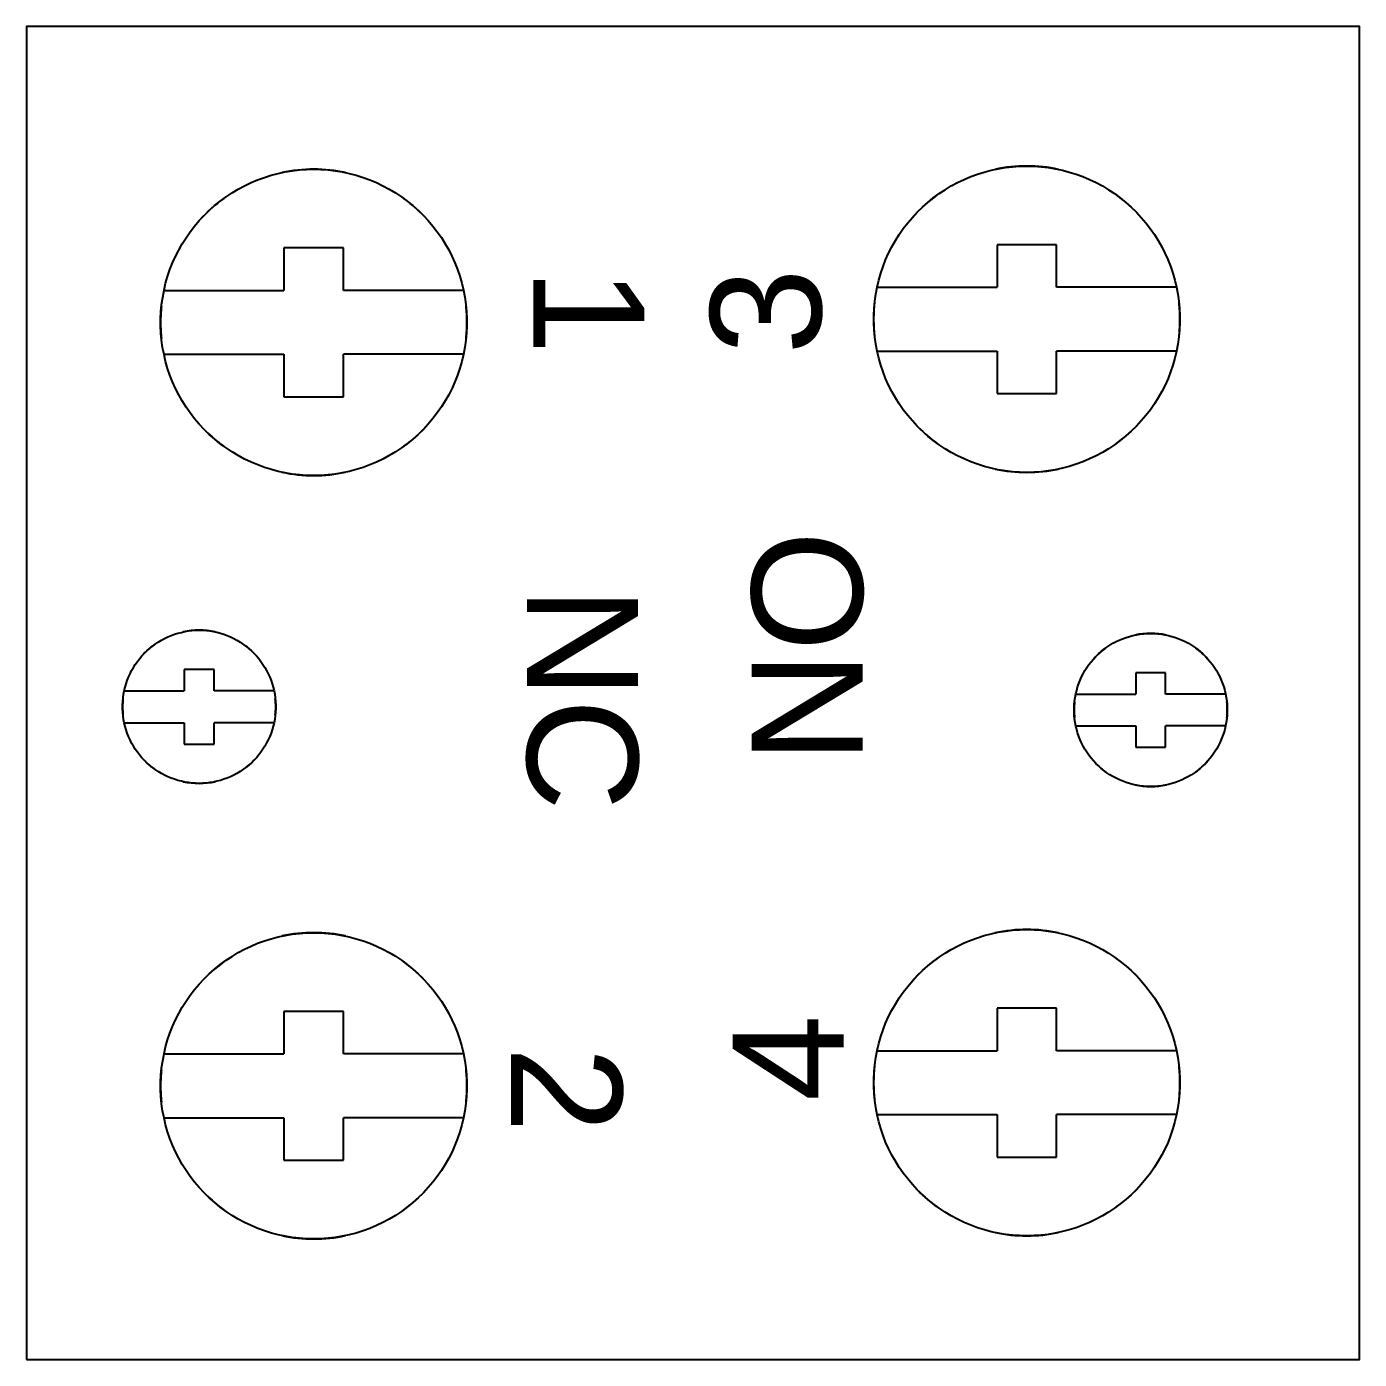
# Model space of a CAD drawing. Header units: millimetres. Extents: x 2268 to 4339, y 1619 to 2163.
# Drawn here: x 2991.83 to 3021.83, y 1667.83 to 1697.83 of the extents above; entities that cross this region are included whole.
import ezdxf

# ---------------------------------------------------------------- set-up
doc = ezdxf.new("R2010")
doc.units = ezdxf.units.MM
doc.styles.get("Standard").update_dxf_attribs({"font": 'arial.ttf'})

msp = doc.modelspace()

# ---------------------------------------------------------------- linework, layer by layer
for p, q in [((2997.031, 1694.379), (2997.183, 1694.435)), ((2997.183, 1694.435), (2997.338, 1694.483)), ((2997.338, 1694.483), (2997.494, 1694.525)), ((2997.494, 1694.525), (2997.651, 1694.558)), ((2997.651, 1694.558), (2997.81, 1694.585)), ((2997.81, 1694.585), (2997.97, 1694.604)), ((2997.97, 1694.604), (2998.131, 1694.615)), ((2998.131, 1694.615), (2998.294, 1694.619)), ((2998.294, 1694.619), (2998.456, 1694.615)), ((2998.456, 1694.615), (2998.618, 1694.604)), ((2998.618, 1694.604), (2998.777, 1694.585)), ((2998.777, 1694.585), (2998.936, 1694.559)), ((2998.936, 1694.559), (2999.093, 1694.525)), ((2999.093, 1694.525), (2999.249, 1694.484)), ((2999.249, 1694.484), (2999.404, 1694.435)), ((2999.404, 1694.435), (2999.556, 1694.379)), ((3012.933, 1694.388), (3013.083, 1694.451)), ((3013.083, 1694.451), (3013.235, 1694.507)), ((3013.235, 1694.507), (3013.389, 1694.555)), ((3013.389, 1694.555), (3013.546, 1694.596)), ((3013.546, 1694.596), (3013.703, 1694.63)), ((3013.703, 1694.63), (3013.862, 1694.656)), ((3013.862, 1694.656), (3014.021, 1694.675)), ((3014.021, 1694.675), (3014.183, 1694.687)), ((3014.183, 1694.687), (3014.345, 1694.69)), ((3014.345, 1694.69), (3014.508, 1694.687)), ((3014.508, 1694.687), (3014.669, 1694.675)), ((3014.669, 1694.675), (3014.829, 1694.656)), ((3014.829, 1694.656), (3014.987, 1694.63)), ((3014.987, 1694.63), (3015.145, 1694.596)), ((3015.145, 1694.596), (3015.301, 1694.555)), ((3015.301, 1694.555), (3015.455, 1694.507)), ((3015.455, 1694.507), (3015.608, 1694.451)), ((3015.608, 1694.451), (3015.757, 1694.388)), ((2996.454, 1694.087), (2996.593, 1694.17)), ((2996.593, 1694.17), (2996.735, 1694.246)), ((2996.735, 1694.246), (2996.882, 1694.316)), ((2996.882, 1694.316), (2997.031, 1694.379)), ((2999.556, 1694.379), (2999.706, 1694.316)), ((2999.706, 1694.316), (2999.852, 1694.247)), ((2999.852, 1694.247), (2999.995, 1694.17)), ((2999.995, 1694.17), (3000.133, 1694.087)), ((3012.37, 1694.069), (3012.505, 1694.158)), ((3012.505, 1694.158), (3012.644, 1694.241)), ((3012.644, 1694.241), (3012.787, 1694.318)), ((3012.787, 1694.318), (3012.933, 1694.388)), ((3015.757, 1694.388), (3015.903, 1694.318)), ((3015.903, 1694.318), (3016.046, 1694.242)), ((3016.046, 1694.242), (3016.185, 1694.158)), ((3016.185, 1694.158), (3016.32, 1694.069)), ((2995.943, 1693.693), (2996.063, 1693.8)), ((2996.063, 1693.8), (2996.189, 1693.902)), ((2996.189, 1693.902), (2996.319, 1693.997)), ((2996.319, 1693.997), (2996.454, 1694.087)), ((3000.133, 1694.087), (3000.268, 1693.997)), ((3000.268, 1693.997), (3000.398, 1693.902)), ((3000.398, 1693.902), (3000.524, 1693.8)), ((3000.524, 1693.8), (3000.644, 1693.693)), ((3011.994, 1693.765), (3012.115, 1693.872)), ((3012.115, 1693.872), (3012.24, 1693.973)), ((3012.24, 1693.973), (3012.37, 1694.069)), ((3016.32, 1694.069), (3016.45, 1693.974)), ((3016.45, 1693.974), (3016.575, 1693.872)), ((3016.575, 1693.872), (3016.696, 1693.765)), ((2995.717, 1693.462), (2995.827, 1693.58)), ((2995.827, 1693.58), (2995.943, 1693.693)), ((3000.644, 1693.693), (3000.76, 1693.581)), ((3000.76, 1693.581), (3000.87, 1693.462)), ((3011.664, 1693.41), (3011.769, 1693.534)), ((3011.769, 1693.534), (3011.879, 1693.652)), ((3011.879, 1693.652), (3011.994, 1693.765)), ((3016.696, 1693.765), (3016.811, 1693.652)), ((3016.811, 1693.652), (3016.921, 1693.534)), ((3016.921, 1693.534), (3017.026, 1693.411)), ((2995.421, 1693.077), (2995.514, 1693.21)), ((2995.514, 1693.21), (2995.613, 1693.338)), ((2995.613, 1693.338), (2995.717, 1693.462)), ((3000.87, 1693.462), (3000.974, 1693.339)), ((3000.974, 1693.339), (3001.073, 1693.211)), ((3001.073, 1693.211), (3001.166, 1693.078)), ((3011.473, 1693.149), (3011.565, 1693.282)), ((3011.565, 1693.282), (3011.664, 1693.41)), ((3017.026, 1693.411), (3017.125, 1693.282)), ((3017.125, 1693.282), (3017.217, 1693.15)), ((2995.255, 1692.8), (2995.335, 1692.94)), ((2995.335, 1692.94), (2995.421, 1693.077)), ((3001.166, 1693.078), (3001.252, 1692.942)), ((3001.252, 1692.942), (3001.332, 1692.801)), ((3011.307, 1692.872), (3011.386, 1693.012)), ((3011.386, 1693.012), (3011.473, 1693.149)), ((3013.675, 1692.919), (3013.675, 1691.961)), ((3015.016, 1692.919), (3013.675, 1692.919)), ((3015.016, 1691.961), (3015.016, 1692.919)), ((3017.217, 1693.15), (3017.304, 1693.013)), ((3017.304, 1693.013), (3017.383, 1692.873)), ((2995.116, 1692.509), (2995.182, 1692.656)), ((2995.182, 1692.656), (2995.255, 1692.8)), ((2997.623, 1692.847), (2997.623, 1691.889)), ((2998.964, 1692.847), (2997.623, 1692.847)), ((2998.964, 1691.889), (2998.964, 1692.847)), ((3001.332, 1692.801), (3001.405, 1692.658)), ((3001.405, 1692.658), (3001.471, 1692.511)), ((3011.168, 1692.581), (3011.234, 1692.728)), ((3011.234, 1692.728), (3011.307, 1692.872)), ((3017.383, 1692.873), (3017.456, 1692.729)), ((3017.456, 1692.729), (3017.522, 1692.583)), ((2995.005, 1692.207), (2995.057, 1692.36)), ((2995.057, 1692.36), (2995.116, 1692.509)), ((3001.471, 1692.511), (3001.53, 1692.361)), ((3001.53, 1692.361), (3001.582, 1692.208)), ((3011.057, 1692.278), (3011.109, 1692.431)), ((3011.109, 1692.431), (3011.168, 1692.581)), ((3017.522, 1692.583), (3017.581, 1692.433)), ((3017.581, 1692.433), (3017.633, 1692.28)), ((2994.923, 1691.893), (2994.96, 1692.051)), ((2994.96, 1692.051), (2995.005, 1692.207)), ((3001.582, 1692.208), (3001.627, 1692.053)), ((3001.627, 1692.053), (3001.664, 1691.895)), ((3010.974, 1691.965), (3011.012, 1692.123)), ((3011.012, 1692.123), (3011.057, 1692.278)), ((3017.633, 1692.28), (3017.678, 1692.124)), ((3017.678, 1692.124), (3017.716, 1691.967)), ((2994.87, 1691.574), (2994.893, 1691.734)), ((2994.893, 1691.734), (2994.923, 1691.893)), ((2994.922, 1691.889), (2997.623, 1691.889)), ((3001.666, 1691.889), (2998.964, 1691.889)), ((3001.664, 1691.895), (3001.695, 1691.736)), ((3001.695, 1691.736), (3001.718, 1691.576)), ((3010.921, 1691.645), (3010.944, 1691.806)), ((3010.944, 1691.806), (3010.974, 1691.965)), ((3010.973, 1691.961), (3013.675, 1691.961)), ((3017.717, 1691.961), (3015.016, 1691.961)), ((3017.716, 1691.967), (3017.746, 1691.808)), ((3017.746, 1691.808), (3017.769, 1691.647)), ((2994.847, 1691.252), (2994.854, 1691.413)), ((2994.854, 1691.413), (2994.87, 1691.574)), ((3001.718, 1691.576), (3001.733, 1691.415)), ((3001.733, 1691.415), (3001.741, 1691.254)), ((3010.898, 1691.323), (3010.906, 1691.484)), ((3010.906, 1691.484), (3010.921, 1691.645)), ((3017.769, 1691.647), (3017.785, 1691.487)), ((3017.785, 1691.487), (3017.792, 1691.326)), ((2994.847, 1691.091), (2994.847, 1691.252)), ((3001.741, 1691.254), (3001.741, 1691.093)), ((3010.898, 1691.162), (3010.898, 1691.323)), ((3010.906, 1691.001), (3010.898, 1691.162)), ((3017.792, 1691.165), (3017.785, 1691.004)), ((3017.792, 1691.326), (3017.792, 1691.165)), ((2994.854, 1690.93), (2994.847, 1691.091)), ((2994.87, 1690.769), (2994.854, 1690.93)), ((3001.733, 1690.932), (3001.718, 1690.771)), ((3001.741, 1691.093), (3001.733, 1690.932)), ((3010.921, 1690.84), (3010.906, 1691.001)), ((3010.944, 1690.68), (3010.921, 1690.84)), ((3017.77, 1690.843), (3017.747, 1690.682)), ((3017.785, 1691.004), (3017.77, 1690.843)), ((2994.892, 1690.609), (2994.87, 1690.769)), ((2994.923, 1690.449), (2994.892, 1690.609)), ((3001.696, 1690.611), (3001.665, 1690.451)), ((3001.718, 1690.771), (3001.696, 1690.611)), ((3010.974, 1690.521), (3010.944, 1690.68)), ((3010.973, 1690.524), (3013.675, 1690.524)), ((3011.012, 1690.363), (3010.974, 1690.521)), ((3013.675, 1690.524), (3013.675, 1689.567)), ((3017.717, 1690.524), (3015.016, 1690.524)), ((3015.016, 1689.567), (3015.016, 1690.524)), ((3017.717, 1690.523), (3017.679, 1690.365)), ((3017.747, 1690.682), (3017.717, 1690.523)), ((2994.922, 1690.453), (2997.623, 1690.453)), ((2994.96, 1690.291), (2994.923, 1690.449)), ((2995.005, 1690.136), (2994.96, 1690.291)), ((2997.623, 1690.453), (2997.623, 1689.495)), ((3001.666, 1690.453), (2998.964, 1690.453)), ((2998.964, 1689.495), (2998.964, 1690.453)), ((3001.628, 1690.293), (3001.583, 1690.138)), ((3001.665, 1690.451), (3001.628, 1690.293)), ((3011.057, 1690.207), (3011.012, 1690.363)), ((3011.109, 1690.055), (3011.057, 1690.207)), ((3017.635, 1690.209), (3017.583, 1690.056)), ((3017.679, 1690.365), (3017.635, 1690.209)), ((2995.057, 1689.983), (2995.005, 1690.136)), ((2995.116, 1689.833), (2995.057, 1689.983)), ((3001.531, 1689.984), (3001.472, 1689.834)), ((3001.583, 1690.138), (3001.531, 1689.984)), ((3011.168, 1689.904), (3011.109, 1690.055)), ((3011.234, 1689.757), (3011.168, 1689.904)), ((3017.524, 1689.906), (3017.458, 1689.759)), ((3017.583, 1690.056), (3017.524, 1689.906)), ((2995.182, 1689.686), (2995.116, 1689.833)), ((2995.255, 1689.542), (2995.182, 1689.686)), ((3001.406, 1689.687), (3001.333, 1689.543)), ((3001.472, 1689.834), (3001.406, 1689.687)), ((3011.307, 1689.614), (3011.234, 1689.757)), ((3011.386, 1689.473), (3011.307, 1689.614)), ((3017.385, 1689.615), (3017.305, 1689.474)), ((3017.458, 1689.759), (3017.385, 1689.615)), ((2995.335, 1689.402), (2995.255, 1689.542)), ((2995.421, 1689.265), (2995.335, 1689.402)), ((2997.623, 1689.495), (2998.964, 1689.495)), ((3001.254, 1689.403), (3001.167, 1689.266)), ((3001.333, 1689.543), (3001.254, 1689.403)), ((3011.473, 1689.336), (3011.386, 1689.473)), ((3011.565, 1689.203), (3011.473, 1689.336)), ((3013.675, 1689.567), (3015.016, 1689.567)), ((3017.219, 1689.337), (3017.126, 1689.204)), ((3017.305, 1689.474), (3017.219, 1689.337)), ((2995.514, 1689.132), (2995.421, 1689.265)), ((2995.613, 1689.003), (2995.514, 1689.132)), ((2995.717, 1688.88), (2995.613, 1689.003)), ((3000.975, 1689.004), (3000.871, 1688.88)), ((3001.074, 1689.133), (3000.975, 1689.004)), ((3001.167, 1689.266), (3001.074, 1689.133)), ((3011.664, 1689.075), (3011.565, 1689.203)), ((3011.769, 1688.951), (3011.664, 1689.075)), ((3017.027, 1689.076), (3016.922, 1688.952)), ((3017.126, 1689.204), (3017.027, 1689.076)), ((2995.828, 1688.762), (2995.717, 1688.88)), ((2995.943, 1688.649), (2995.828, 1688.762)), ((3000.761, 1688.762), (3000.645, 1688.649)), ((3000.871, 1688.88), (3000.761, 1688.762)), ((3011.879, 1688.833), (3011.769, 1688.951)), ((3011.995, 1688.72), (3011.879, 1688.833)), ((3012.115, 1688.613), (3011.995, 1688.72)), ((3016.697, 1688.721), (3016.576, 1688.614)), ((3016.812, 1688.834), (3016.697, 1688.721)), ((3016.922, 1688.952), (3016.812, 1688.834)), ((2996.064, 1688.541), (2995.943, 1688.649)), ((2996.189, 1688.44), (2996.064, 1688.541)), ((2996.32, 1688.344), (2996.189, 1688.44)), ((3000.399, 1688.44), (3000.269, 1688.345)), ((3000.524, 1688.542), (3000.399, 1688.44)), ((3000.645, 1688.649), (3000.524, 1688.542)), ((3012.241, 1688.512), (3012.115, 1688.613)), ((3012.371, 1688.416), (3012.241, 1688.512)), ((3012.506, 1688.326), (3012.371, 1688.416)), ((3016.32, 1688.416), (3016.185, 1688.327)), ((3016.45, 1688.512), (3016.32, 1688.416)), ((3016.576, 1688.614), (3016.45, 1688.512)), ((2996.454, 1688.255), (2996.32, 1688.344)), ((2996.593, 1688.172), (2996.454, 1688.255)), ((2996.736, 1688.095), (2996.593, 1688.172)), ((2999.995, 1688.172), (2999.852, 1688.095)), ((3000.134, 1688.255), (2999.995, 1688.172)), ((3000.269, 1688.345), (3000.134, 1688.255)), ((3012.645, 1688.243), (3012.506, 1688.326)), ((3012.788, 1688.167), (3012.645, 1688.243)), ((3012.934, 1688.097), (3012.788, 1688.167)), ((3015.903, 1688.167), (3015.757, 1688.097)), ((3016.046, 1688.244), (3015.903, 1688.167)), ((3016.185, 1688.327), (3016.046, 1688.244)), ((2996.883, 1688.025), (2996.736, 1688.095)), ((2997.032, 1687.962), (2996.883, 1688.025)), ((2997.184, 1687.907), (2997.032, 1687.962)), ((2997.339, 1687.858), (2997.184, 1687.907)), ((2997.495, 1687.817), (2997.339, 1687.858)), ((2997.652, 1687.783), (2997.495, 1687.817)), ((2999.093, 1687.817), (2998.936, 1687.783)), ((2999.249, 1687.858), (2999.093, 1687.817)), ((2999.404, 1687.907), (2999.249, 1687.858)), ((2999.556, 1687.963), (2999.404, 1687.907)), ((2999.705, 1688.025), (2999.556, 1687.963)), ((2999.852, 1688.095), (2999.705, 1688.025)), ((3013.084, 1688.034), (3012.934, 1688.097)), ((3013.236, 1687.978), (3013.084, 1688.034)), ((3013.39, 1687.93), (3013.236, 1687.978)), ((3013.546, 1687.889), (3013.39, 1687.93)), ((3013.704, 1687.855), (3013.546, 1687.889)), ((3013.862, 1687.829), (3013.704, 1687.855)), ((3014.022, 1687.81), (3013.862, 1687.829)), ((3014.183, 1687.799), (3014.022, 1687.81)), ((3014.669, 1687.81), (3014.508, 1687.799)), ((3014.829, 1687.829), (3014.669, 1687.81)), ((3014.987, 1687.855), (3014.829, 1687.829)), ((3015.145, 1687.889), (3014.987, 1687.855)), ((3015.301, 1687.93), (3015.145, 1687.889)), ((3015.455, 1687.979), (3015.301, 1687.93)), ((3015.607, 1688.034), (3015.455, 1687.979)), ((3015.757, 1688.097), (3015.607, 1688.034)), ((2997.811, 1687.757), (2997.652, 1687.783)), ((2997.97, 1687.738), (2997.811, 1687.757)), ((2998.131, 1687.727), (2997.97, 1687.738)), ((2998.294, 1687.723), (2998.131, 1687.727)), ((2998.456, 1687.727), (2998.294, 1687.723)), ((2998.618, 1687.738), (2998.456, 1687.727)), ((2998.777, 1687.757), (2998.618, 1687.738)), ((2998.936, 1687.783), (2998.777, 1687.757)), ((3014.345, 1687.795), (3014.183, 1687.799)), ((3014.508, 1687.799), (3014.345, 1687.795)), ((2995.314, 1684.193), (2995.393, 1684.21)), ((2995.393, 1684.21), (2995.472, 1684.224)), ((2995.472, 1684.224), (2995.552, 1684.233)), ((2995.552, 1684.233), (2995.632, 1684.239)), ((2995.632, 1684.239), (2995.714, 1684.241)), ((2995.714, 1684.241), (2995.795, 1684.239)), ((2995.795, 1684.239), (2995.876, 1684.233)), ((2995.876, 1684.233), (2995.955, 1684.224)), ((2995.955, 1684.224), (2996.035, 1684.21)), ((2996.035, 1684.21), (2996.113, 1684.194)), ((2994.661, 1683.882), (2994.726, 1683.93)), ((2994.726, 1683.93), (2994.794, 1683.974)), ((2994.794, 1683.974), (2994.863, 1684.016)), ((2994.863, 1684.016), (2994.935, 1684.054)), ((2994.935, 1684.054), (2995.008, 1684.089)), ((2995.008, 1684.089), (2995.082, 1684.121)), ((2995.082, 1684.121), (2995.159, 1684.149)), ((2995.159, 1684.149), (2995.236, 1684.173)), ((2995.236, 1684.173), (2995.314, 1684.193)), ((2996.113, 1684.194), (2996.191, 1684.173)), ((2996.191, 1684.173), (2996.269, 1684.149)), ((2996.269, 1684.149), (2996.345, 1684.121)), ((2996.345, 1684.121), (2996.42, 1684.089)), ((2996.42, 1684.089), (2996.493, 1684.055)), ((2996.493, 1684.055), (2996.564, 1684.016)), ((2996.564, 1684.016), (2996.634, 1683.975)), ((2996.634, 1683.975), (2996.701, 1683.93)), ((2996.701, 1683.93), (2996.766, 1683.882)), ((3016.147, 1683.859), (3016.214, 1683.904)), ((3016.214, 1683.904), (3016.284, 1683.946)), ((3016.284, 1683.946), (3016.355, 1683.984)), ((3016.355, 1683.984), (3016.428, 1684.019)), ((3016.428, 1684.019), (3016.503, 1684.05)), ((3016.503, 1684.05), (3016.579, 1684.078)), ((3016.579, 1684.078), (3016.656, 1684.102)), ((3016.656, 1684.102), (3016.735, 1684.123)), ((3016.735, 1684.123), (3016.813, 1684.14)), ((3016.813, 1684.14), (3016.893, 1684.153)), ((3016.893, 1684.153), (3016.972, 1684.162)), ((3016.972, 1684.162), (3017.053, 1684.168)), ((3017.053, 1684.168), (3017.134, 1684.17)), ((3017.134, 1684.17), (3017.216, 1684.168)), ((3017.216, 1684.168), (3017.296, 1684.163)), ((3017.296, 1684.163), (3017.376, 1684.153)), ((3017.376, 1684.153), (3017.455, 1684.14)), ((3017.455, 1684.14), (3017.534, 1684.123)), ((3017.534, 1684.123), (3017.612, 1684.102)), ((3017.612, 1684.102), (3017.689, 1684.078)), ((3017.689, 1684.078), (3017.766, 1684.05)), ((3017.766, 1684.05), (3017.84, 1684.019)), ((3017.84, 1684.019), (3017.913, 1683.984)), ((3017.913, 1683.984), (3017.985, 1683.946)), ((3017.985, 1683.946), (3018.054, 1683.904)), ((3018.054, 1683.904), (3018.122, 1683.859)), ((2994.324, 1683.536), (2994.373, 1683.6)), ((2994.373, 1683.6), (2994.425, 1683.662)), ((2994.425, 1683.662), (2994.481, 1683.721)), ((2994.481, 1683.721), (2994.538, 1683.778)), ((2994.538, 1683.778), (2994.598, 1683.831)), ((2994.598, 1683.831), (2994.661, 1683.882)), ((2996.766, 1683.882), (2996.829, 1683.831)), ((2996.829, 1683.831), (2996.889, 1683.778)), ((2996.889, 1683.778), (2996.947, 1683.721)), ((2996.947, 1683.721), (2997.002, 1683.662)), ((2997.002, 1683.662), (2997.054, 1683.601)), ((2997.054, 1683.601), (2997.103, 1683.537)), ((3015.846, 1683.592), (3015.901, 1683.651)), ((3015.901, 1683.651), (3015.959, 1683.707)), ((3015.959, 1683.707), (3016.019, 1683.761)), ((3016.019, 1683.761), (3016.082, 1683.811)), ((3016.082, 1683.811), (3016.147, 1683.859)), ((3018.122, 1683.859), (3018.187, 1683.812)), ((3018.187, 1683.812), (3018.249, 1683.761)), ((3018.249, 1683.761), (3018.31, 1683.707)), ((3018.31, 1683.707), (3018.367, 1683.651)), ((3018.367, 1683.651), (3018.422, 1683.592)), ((2994.158, 1683.259), (2994.194, 1683.331)), ((2994.194, 1683.331), (2994.234, 1683.401)), ((2994.234, 1683.401), (2994.277, 1683.47)), ((2994.277, 1683.47), (2994.324, 1683.536)), ((2995.379, 1683.355), (2995.379, 1682.876)), ((2996.049, 1683.355), (2995.379, 1683.355)), ((2996.049, 1682.876), (2996.049, 1683.355)), ((2997.103, 1683.537), (2997.15, 1683.47)), ((2997.15, 1683.47), (2997.193, 1683.402)), ((2997.193, 1683.402), (2997.233, 1683.332)), ((2997.233, 1683.332), (2997.269, 1683.26)), ((3015.615, 1683.261), (3015.655, 1683.331)), ((3015.655, 1683.331), (3015.698, 1683.399)), ((3015.698, 1683.399), (3015.744, 1683.466)), ((3015.744, 1683.466), (3015.794, 1683.53)), ((3015.794, 1683.53), (3015.846, 1683.592)), ((3018.422, 1683.592), (3018.475, 1683.53)), ((3018.475, 1683.53), (3018.524, 1683.466)), ((3018.524, 1683.466), (3018.57, 1683.4)), ((3018.57, 1683.4), (3018.614, 1683.331)), ((3018.614, 1683.331), (3018.653, 1683.261)), ((2994.047, 1682.957), (2994.069, 1683.034)), ((2994.069, 1683.034), (2994.095, 1683.111)), ((2994.095, 1683.111), (2994.125, 1683.186)), ((2994.125, 1683.186), (2994.158, 1683.259)), ((2997.269, 1683.26), (2997.302, 1683.187)), ((2997.302, 1683.187), (2997.332, 1683.112)), ((2997.332, 1683.112), (2997.358, 1683.035)), ((2997.358, 1683.035), (2997.38, 1682.958)), ((3015.49, 1682.964), (3015.516, 1683.04)), ((3015.516, 1683.04), (3015.546, 1683.115)), ((3015.546, 1683.115), (3015.579, 1683.189)), ((3015.579, 1683.189), (3015.615, 1683.261)), ((3016.799, 1683.284), (3016.799, 1682.805)), ((3017.47, 1683.284), (3016.799, 1683.284)), ((3017.47, 1682.805), (3017.47, 1683.284)), ((3018.653, 1683.261), (3018.69, 1683.19)), ((3018.69, 1683.19), (3018.723, 1683.116)), ((3018.723, 1683.116), (3018.752, 1683.041)), ((3018.752, 1683.041), (3018.778, 1682.965)), ((2993.994, 1682.638), (2994.002, 1682.718)), ((2994.002, 1682.718), (2994.013, 1682.798)), ((2994.013, 1682.798), (2994.028, 1682.878)), ((2994.028, 1682.878), (2994.047, 1682.957)), ((2994.028, 1682.876), (2995.379, 1682.876)), ((2997.4, 1682.876), (2996.049, 1682.876)), ((2997.38, 1682.958), (2997.399, 1682.879)), ((2997.399, 1682.879), (2997.414, 1682.799)), ((2997.414, 1682.799), (2997.426, 1682.719)), ((2997.426, 1682.719), (2997.433, 1682.639)), ((3015.422, 1682.647), (3015.434, 1682.728)), ((3015.434, 1682.728), (3015.449, 1682.807)), ((3015.449, 1682.807), (3015.468, 1682.886)), ((3015.449, 1682.805), (3016.799, 1682.805)), ((3015.468, 1682.886), (3015.49, 1682.964)), ((3018.82, 1682.805), (3017.47, 1682.805)), ((3018.778, 1682.965), (3018.801, 1682.887)), ((3018.801, 1682.887), (3018.82, 1682.808)), ((3018.82, 1682.808), (3018.835, 1682.729)), ((3018.835, 1682.729), (3018.846, 1682.649)), ((2993.99, 1682.557), (2993.994, 1682.638)), ((2993.99, 1682.477), (2993.99, 1682.557)), ((2993.994, 1682.396), (2993.99, 1682.477)), ((2997.433, 1682.639), (2997.437, 1682.558)), ((2997.437, 1682.478), (2997.434, 1682.397)), ((2997.437, 1682.558), (2997.437, 1682.478)), ((3015.411, 1682.487), (3015.415, 1682.567)), ((3015.411, 1682.406), (3015.411, 1682.487)), ((3015.415, 1682.326), (3015.411, 1682.406)), ((3015.415, 1682.567), (3015.422, 1682.647)), ((3018.846, 1682.649), (3018.854, 1682.568)), ((3018.854, 1682.568), (3018.858, 1682.488)), ((3018.858, 1682.407), (3018.854, 1682.327)), ((3018.858, 1682.488), (3018.858, 1682.407)), ((2994.002, 1682.316), (2993.994, 1682.396)), ((2994.013, 1682.235), (2994.002, 1682.316)), ((2994.028, 1682.156), (2994.013, 1682.235)), ((2994.028, 1682.158), (2995.379, 1682.158)), ((2994.047, 1682.077), (2994.028, 1682.156)), ((2995.379, 1682.158), (2995.379, 1681.679)), ((2997.4, 1682.158), (2996.049, 1682.158)), ((2996.049, 1681.679), (2996.049, 1682.158)), ((2997.4, 1682.157), (2997.381, 1682.078)), ((2997.415, 1682.236), (2997.4, 1682.157)), ((2997.426, 1682.317), (2997.415, 1682.236)), ((2997.434, 1682.397), (2997.426, 1682.317)), ((3015.422, 1682.245), (3015.415, 1682.326)), ((3015.434, 1682.165), (3015.422, 1682.245)), ((3015.449, 1682.085), (3015.434, 1682.165)), ((3018.835, 1682.166), (3018.82, 1682.086)), ((3018.847, 1682.246), (3018.835, 1682.166)), ((3018.854, 1682.327), (3018.847, 1682.246)), ((2994.069, 1681.999), (2994.047, 1682.077)), ((2994.095, 1681.923), (2994.069, 1681.999)), ((2994.125, 1681.848), (2994.095, 1681.923)), ((2994.158, 1681.774), (2994.125, 1681.848)), ((2997.303, 1681.848), (2997.27, 1681.775)), ((2997.332, 1681.923), (2997.303, 1681.848)), ((2997.358, 1682), (2997.332, 1681.923)), ((2997.381, 1682.078), (2997.358, 1682)), ((3015.449, 1682.087), (3016.799, 1682.087)), ((3015.468, 1682.006), (3015.449, 1682.085)), ((3015.49, 1681.929), (3015.468, 1682.006)), ((3015.516, 1681.852), (3015.49, 1681.929)), ((3015.546, 1681.777), (3015.516, 1681.852)), ((3016.799, 1682.087), (3016.799, 1681.608)), ((3018.82, 1682.087), (3017.47, 1682.087)), ((3017.47, 1681.608), (3017.47, 1682.087)), ((3018.753, 1681.853), (3018.724, 1681.778)), ((3018.779, 1681.929), (3018.753, 1681.853)), ((3018.801, 1682.007), (3018.779, 1681.929)), ((3018.82, 1682.086), (3018.801, 1682.007)), ((2994.194, 1681.702), (2994.158, 1681.774)), ((2994.234, 1681.632), (2994.194, 1681.702)), ((2994.277, 1681.564), (2994.234, 1681.632)), ((2994.324, 1681.497), (2994.277, 1681.564)), ((2995.379, 1681.679), (2996.049, 1681.679)), ((2997.15, 1681.564), (2997.104, 1681.498)), ((2997.194, 1681.633), (2997.15, 1681.564)), ((2997.233, 1681.703), (2997.194, 1681.633)), ((2997.27, 1681.775), (2997.233, 1681.703)), ((3015.579, 1681.704), (3015.546, 1681.777)), ((3015.615, 1681.632), (3015.579, 1681.704)), ((3015.655, 1681.561), (3015.615, 1681.632)), ((3015.698, 1681.493), (3015.655, 1681.561)), ((3016.799, 1681.608), (3017.47, 1681.608)), ((3018.614, 1681.562), (3018.571, 1681.494)), ((3018.654, 1681.632), (3018.614, 1681.562)), ((3018.691, 1681.704), (3018.654, 1681.632)), ((3018.724, 1681.778), (3018.691, 1681.704)), ((2994.373, 1681.433), (2994.324, 1681.497)), ((2994.426, 1681.371), (2994.373, 1681.433)), ((2994.481, 1681.312), (2994.426, 1681.371)), ((2994.538, 1681.256), (2994.481, 1681.312)), ((2994.599, 1681.202), (2994.538, 1681.256)), ((2994.662, 1681.151), (2994.599, 1681.202)), ((2996.829, 1681.202), (2996.766, 1681.151)), ((2996.889, 1681.256), (2996.829, 1681.202)), ((2996.947, 1681.312), (2996.889, 1681.256)), ((2997.002, 1681.371), (2996.947, 1681.312)), ((2997.055, 1681.433), (2997.002, 1681.371)), ((2997.104, 1681.498), (2997.055, 1681.433)), ((3015.745, 1681.427), (3015.698, 1681.493)), ((3015.794, 1681.362), (3015.745, 1681.427)), ((3015.846, 1681.301), (3015.794, 1681.362)), ((3015.901, 1681.241), (3015.846, 1681.301)), ((3015.959, 1681.185), (3015.901, 1681.241)), ((3018.368, 1681.242), (3018.31, 1681.185)), ((3018.423, 1681.301), (3018.368, 1681.242)), ((3018.475, 1681.363), (3018.423, 1681.301)), ((3018.525, 1681.427), (3018.475, 1681.363)), ((3018.571, 1681.494), (3018.525, 1681.427)), ((2994.727, 1681.103), (2994.662, 1681.151)), ((2994.794, 1681.059), (2994.727, 1681.103)), ((2994.864, 1681.017), (2994.794, 1681.059)), ((2994.935, 1680.979), (2994.864, 1681.017)), ((2995.008, 1680.944), (2994.935, 1680.979)), ((2995.083, 1680.912), (2995.008, 1680.944)), ((2995.159, 1680.885), (2995.083, 1680.912)), ((2996.345, 1680.912), (2996.269, 1680.885)), ((2996.42, 1680.944), (2996.345, 1680.912)), ((2996.493, 1680.979), (2996.42, 1680.944)), ((2996.564, 1681.017), (2996.493, 1680.979)), ((2996.634, 1681.059), (2996.564, 1681.017)), ((2996.701, 1681.104), (2996.634, 1681.059)), ((2996.766, 1681.151), (2996.701, 1681.104)), ((3016.019, 1681.131), (3015.959, 1681.185)), ((3016.082, 1681.081), (3016.019, 1681.131)), ((3016.147, 1681.033), (3016.082, 1681.081)), ((3016.215, 1680.988), (3016.147, 1681.033)), ((3016.284, 1680.947), (3016.215, 1680.988)), ((3016.356, 1680.908), (3016.284, 1680.947)), ((3016.429, 1680.873), (3016.356, 1680.908)), ((3017.913, 1680.908), (3017.84, 1680.873)), ((3017.985, 1680.947), (3017.913, 1680.908)), ((3018.054, 1680.988), (3017.985, 1680.947)), ((3018.122, 1681.033), (3018.054, 1680.988)), ((3018.187, 1681.081), (3018.122, 1681.033)), ((3018.25, 1681.132), (3018.187, 1681.081)), ((3018.31, 1681.185), (3018.25, 1681.132)), ((2995.236, 1680.86), (2995.159, 1680.885)), ((2995.314, 1680.84), (2995.236, 1680.86)), ((2995.393, 1680.823), (2995.314, 1680.84)), ((2995.472, 1680.81), (2995.393, 1680.823)), ((2995.552, 1680.8), (2995.472, 1680.81)), ((2995.632, 1680.795), (2995.552, 1680.8)), ((2995.714, 1680.793), (2995.632, 1680.795)), ((2995.795, 1680.795), (2995.714, 1680.793)), ((2995.876, 1680.8), (2995.795, 1680.795)), ((2995.956, 1680.81), (2995.876, 1680.8)), ((2996.035, 1680.823), (2995.956, 1680.81)), ((2996.113, 1680.84), (2996.035, 1680.823)), ((2996.192, 1680.86), (2996.113, 1680.84)), ((2996.269, 1680.885), (2996.192, 1680.86)), ((3016.504, 1680.842), (3016.429, 1680.873)), ((3016.58, 1680.814), (3016.504, 1680.842)), ((3016.657, 1680.79), (3016.58, 1680.814)), ((3016.735, 1680.769), (3016.657, 1680.79)), ((3016.814, 1680.752), (3016.735, 1680.769)), ((3016.893, 1680.739), (3016.814, 1680.752)), ((3016.973, 1680.73), (3016.893, 1680.739)), ((3017.053, 1680.724), (3016.973, 1680.73)), ((3017.134, 1680.722), (3017.053, 1680.724)), ((3017.216, 1680.724), (3017.134, 1680.722)), ((3017.296, 1680.73), (3017.216, 1680.724)), ((3017.376, 1680.739), (3017.296, 1680.73)), ((3017.455, 1680.752), (3017.376, 1680.739)), ((3017.534, 1680.769), (3017.455, 1680.752)), ((3017.612, 1680.79), (3017.534, 1680.769)), ((3017.689, 1680.814), (3017.612, 1680.79)), ((3017.765, 1680.842), (3017.689, 1680.814)), ((3017.84, 1680.873), (3017.765, 1680.842)), ((2997.338, 1677.297), (2997.494, 1677.338)), ((2997.494, 1677.338), (2997.651, 1677.372)), ((2997.651, 1677.372), (2997.81, 1677.398)), ((2997.81, 1677.398), (2997.97, 1677.417)), ((2997.97, 1677.417), (2998.131, 1677.429)), ((2998.131, 1677.429), (2998.294, 1677.432)), ((2998.294, 1677.432), (2998.456, 1677.429)), ((2998.456, 1677.429), (2998.618, 1677.417)), ((2998.618, 1677.417), (2998.777, 1677.399)), ((2998.777, 1677.399), (2998.936, 1677.372)), ((2998.936, 1677.372), (2999.093, 1677.338)), ((2999.093, 1677.338), (2999.249, 1677.297)), ((3013.083, 1677.265), (3013.235, 1677.32)), ((3013.235, 1677.32), (3013.389, 1677.369)), ((3013.389, 1677.369), (3013.546, 1677.41)), ((3013.546, 1677.41), (3013.703, 1677.444)), ((3013.703, 1677.444), (3013.862, 1677.47)), ((3013.862, 1677.47), (3014.021, 1677.489)), ((3014.021, 1677.489), (3014.183, 1677.5)), ((3014.183, 1677.5), (3014.345, 1677.504)), ((3014.345, 1677.504), (3014.508, 1677.5)), ((3014.508, 1677.5), (3014.669, 1677.489)), ((3014.669, 1677.489), (3014.829, 1677.47)), ((3014.829, 1677.47), (3014.987, 1677.444)), ((3014.987, 1677.444), (3015.145, 1677.41)), ((3015.145, 1677.41), (3015.301, 1677.369)), ((3015.301, 1677.369), (3015.455, 1677.32)), ((3015.455, 1677.32), (3015.608, 1677.265)), ((2996.593, 1676.983), (2996.735, 1677.06)), ((2996.735, 1677.06), (2996.882, 1677.13)), ((2996.882, 1677.13), (2997.031, 1677.193)), ((2997.031, 1677.193), (2997.183, 1677.249)), ((2997.183, 1677.249), (2997.338, 1677.297)), ((2999.249, 1677.297), (2999.404, 1677.249)), ((2999.404, 1677.249), (2999.556, 1677.193)), ((2999.556, 1677.193), (2999.706, 1677.13)), ((2999.706, 1677.13), (2999.852, 1677.06)), ((2999.852, 1677.06), (2999.995, 1676.984)), ((3012.505, 1676.972), (3012.644, 1677.055)), ((3012.644, 1677.055), (3012.787, 1677.132)), ((3012.787, 1677.132), (3012.933, 1677.202)), ((3012.933, 1677.202), (3013.083, 1677.265)), ((3015.608, 1677.265), (3015.757, 1677.202)), ((3015.757, 1677.202), (3015.903, 1677.132)), ((3015.903, 1677.132), (3016.046, 1677.055)), ((3016.046, 1677.055), (3016.185, 1676.972)), ((2996.063, 1676.614), (2996.189, 1676.715)), ((2996.189, 1676.715), (2996.319, 1676.811)), ((2996.319, 1676.811), (2996.454, 1676.9)), ((2996.454, 1676.9), (2996.593, 1676.983)), ((2999.995, 1676.984), (3000.133, 1676.901)), ((3000.133, 1676.901), (3000.268, 1676.811)), ((3000.268, 1676.811), (3000.398, 1676.716)), ((3000.398, 1676.716), (3000.524, 1676.614)), ((3012.115, 1676.685), (3012.24, 1676.787)), ((3012.24, 1676.787), (3012.37, 1676.882)), ((3012.37, 1676.882), (3012.505, 1676.972)), ((3016.185, 1676.972), (3016.32, 1676.883)), ((3016.32, 1676.883), (3016.45, 1676.787)), ((3016.45, 1676.787), (3016.575, 1676.686)), ((2995.827, 1676.394), (2995.943, 1676.507)), ((2995.943, 1676.507), (2996.063, 1676.614)), ((3000.524, 1676.614), (3000.644, 1676.507)), ((3000.644, 1676.507), (3000.76, 1676.394)), ((3011.769, 1676.347), (3011.879, 1676.465)), ((3011.879, 1676.465), (3011.994, 1676.578)), ((3011.994, 1676.578), (3012.115, 1676.685)), ((3016.575, 1676.686), (3016.696, 1676.579)), ((3016.696, 1676.579), (3016.811, 1676.466)), ((3016.811, 1676.466), (3016.921, 1676.348)), ((2995.514, 1676.024), (2995.613, 1676.152)), ((2995.613, 1676.152), (2995.717, 1676.276)), ((2995.717, 1676.276), (2995.827, 1676.394)), ((3000.76, 1676.394), (3000.87, 1676.276)), ((3000.87, 1676.276), (3000.974, 1676.153)), ((3000.974, 1676.153), (3001.073, 1676.025)), ((3011.565, 1676.095), (3011.664, 1676.224)), ((3011.664, 1676.224), (3011.769, 1676.347)), ((3016.921, 1676.348), (3017.026, 1676.224)), ((3017.026, 1676.224), (3017.125, 1676.096)), ((2995.335, 1675.754), (2995.421, 1675.891)), ((2995.421, 1675.891), (2995.514, 1676.024)), ((3001.073, 1676.025), (3001.166, 1675.892)), ((3001.166, 1675.892), (3001.252, 1675.755)), ((3011.307, 1675.685), (3011.386, 1675.826)), ((3011.386, 1675.826), (3011.473, 1675.963)), ((3011.473, 1675.963), (3011.565, 1676.095)), ((3017.125, 1676.096), (3017.217, 1675.963)), ((3017.217, 1675.963), (3017.304, 1675.827)), ((3017.304, 1675.827), (3017.383, 1675.687)), ((2995.182, 1675.47), (2995.255, 1675.614)), ((2995.255, 1675.614), (2995.335, 1675.754)), ((2997.623, 1675.661), (2997.623, 1674.703)), ((2998.964, 1675.661), (2997.623, 1675.661)), ((2998.964, 1674.703), (2998.964, 1675.661)), ((3001.252, 1675.755), (3001.332, 1675.615)), ((3001.332, 1675.615), (3001.405, 1675.471)), ((3011.168, 1675.395), (3011.234, 1675.542)), ((3011.234, 1675.542), (3011.307, 1675.685)), ((3013.675, 1675.732), (3013.675, 1674.775)), ((3015.016, 1675.732), (3013.675, 1675.732)), ((3015.016, 1674.775), (3015.016, 1675.732)), ((3017.383, 1675.687), (3017.456, 1675.543)), ((3017.456, 1675.543), (3017.522, 1675.396)), ((2995.057, 1675.173), (2995.116, 1675.323)), ((2995.116, 1675.323), (2995.182, 1675.47)), ((3001.405, 1675.471), (3001.471, 1675.325)), ((3001.471, 1675.325), (3001.53, 1675.175)), ((3011.057, 1675.092), (3011.109, 1675.245)), ((3011.109, 1675.245), (3011.168, 1675.395)), ((3017.522, 1675.396), (3017.581, 1675.246)), ((3017.581, 1675.246), (3017.633, 1675.094)), ((2994.96, 1674.865), (2995.005, 1675.02)), ((2995.005, 1675.02), (2995.057, 1675.173)), ((3001.53, 1675.175), (3001.582, 1675.022)), ((3001.582, 1675.022), (3001.627, 1674.867)), ((3010.974, 1674.779), (3011.012, 1674.936)), ((3011.012, 1674.936), (3011.057, 1675.092)), ((3017.633, 1675.094), (3017.678, 1674.938)), ((3017.678, 1674.938), (3017.716, 1674.781)), ((2994.893, 1674.548), (2994.923, 1674.707)), ((2994.922, 1674.703), (2997.623, 1674.703)), ((2994.923, 1674.707), (2994.96, 1674.865)), ((3001.666, 1674.703), (2998.964, 1674.703)), ((3001.627, 1674.867), (3001.664, 1674.709)), ((3001.664, 1674.709), (3001.695, 1674.55)), ((3010.921, 1674.459), (3010.944, 1674.619)), ((3010.944, 1674.619), (3010.974, 1674.779)), ((3010.973, 1674.775), (3013.675, 1674.775)), ((3017.717, 1674.775), (3015.016, 1674.775)), ((3017.716, 1674.781), (3017.746, 1674.621)), ((3017.746, 1674.621), (3017.769, 1674.461)), ((2994.854, 1674.226), (2994.87, 1674.387)), ((2994.87, 1674.387), (2994.893, 1674.548)), ((3001.695, 1674.55), (3001.718, 1674.389)), ((3001.718, 1674.389), (3001.733, 1674.229)), ((3010.906, 1674.298), (3010.921, 1674.459)), ((3017.769, 1674.461), (3017.785, 1674.3)), ((3017.785, 1674.3), (3017.792, 1674.139)), ((2994.847, 1674.065), (2994.854, 1674.226)), ((2994.847, 1673.904), (2994.847, 1674.065)), ((3001.733, 1674.229), (3001.741, 1674.068)), ((3001.741, 1674.068), (3001.741, 1673.907)), ((3010.898, 1674.137), (3010.906, 1674.298)), ((3010.898, 1673.976), (3010.898, 1674.137)), ((3017.792, 1674.139), (3017.792, 1673.978)), ((2994.854, 1673.743), (2994.847, 1673.904)), ((2994.87, 1673.583), (2994.854, 1673.743)), ((3001.733, 1673.746), (3001.718, 1673.585)), ((3001.741, 1673.907), (3001.733, 1673.746)), ((3010.906, 1673.815), (3010.898, 1673.976)), ((3010.921, 1673.654), (3010.906, 1673.815)), ((3017.785, 1673.817), (3017.77, 1673.656)), ((3017.792, 1673.978), (3017.785, 1673.817)), ((2994.892, 1673.422), (2994.87, 1673.583)), ((2994.923, 1673.263), (2994.892, 1673.422)), ((3001.696, 1673.424), (3001.665, 1673.265)), ((3001.718, 1673.585), (3001.696, 1673.424)), ((3010.944, 1673.494), (3010.921, 1673.654)), ((3010.974, 1673.335), (3010.944, 1673.494)), ((3017.747, 1673.496), (3017.717, 1673.336)), ((3017.77, 1673.656), (3017.747, 1673.496)), ((2994.922, 1673.266), (2997.623, 1673.266)), ((2994.96, 1673.105), (2994.923, 1673.263)), ((2995.005, 1672.95), (2994.96, 1673.105)), ((2997.623, 1673.266), (2997.623, 1672.309)), ((3001.666, 1673.266), (2998.964, 1673.266)), ((2998.964, 1672.309), (2998.964, 1673.266)), ((3001.628, 1673.107), (3001.583, 1672.951)), ((3001.665, 1673.265), (3001.628, 1673.107)), ((3010.973, 1673.338), (3013.675, 1673.338)), ((3011.012, 1673.177), (3010.974, 1673.335)), ((3011.057, 1673.021), (3011.012, 1673.177)), ((3013.675, 1673.338), (3013.675, 1672.38)), ((3017.717, 1673.338), (3015.016, 1673.338)), ((3015.016, 1672.38), (3015.016, 1673.338)), ((3017.679, 1673.179), (3017.635, 1673.023)), ((3017.717, 1673.336), (3017.679, 1673.179)), ((2995.057, 1672.797), (2995.005, 1672.95)), ((3001.583, 1672.951), (3001.531, 1672.798)), ((3011.109, 1672.868), (3011.057, 1673.021)), ((3011.168, 1672.718), (3011.109, 1672.868)), ((3017.583, 1672.87), (3017.524, 1672.72)), ((3017.635, 1673.023), (3017.583, 1672.87)), ((2995.116, 1672.647), (2995.057, 1672.797)), ((2995.182, 1672.5), (2995.116, 1672.647)), ((3001.406, 1672.501), (3001.333, 1672.357)), ((3001.472, 1672.648), (3001.406, 1672.501)), ((3001.531, 1672.798), (3001.472, 1672.648)), ((3011.234, 1672.571), (3011.168, 1672.718)), ((3011.307, 1672.427), (3011.234, 1672.571)), ((3017.458, 1672.573), (3017.385, 1672.429)), ((3017.524, 1672.72), (3017.458, 1672.573)), ((2995.255, 1672.356), (2995.182, 1672.5)), ((2995.335, 1672.215), (2995.255, 1672.356)), ((2995.421, 1672.078), (2995.335, 1672.215)), ((2997.623, 1672.309), (2998.964, 1672.309)), ((3001.254, 1672.216), (3001.167, 1672.079)), ((3001.333, 1672.357), (3001.254, 1672.216)), ((3011.386, 1672.287), (3011.307, 1672.427)), ((3011.473, 1672.15), (3011.386, 1672.287)), ((3013.675, 1672.38), (3015.016, 1672.38)), ((3017.305, 1672.288), (3017.219, 1672.151)), ((3017.385, 1672.429), (3017.305, 1672.288)), ((2995.514, 1671.946), (2995.421, 1672.078)), ((2995.613, 1671.817), (2995.514, 1671.946)), ((3001.074, 1671.946), (3000.975, 1671.818)), ((3001.167, 1672.079), (3001.074, 1671.946)), ((3011.565, 1672.017), (3011.473, 1672.15)), ((3011.664, 1671.889), (3011.565, 1672.017)), ((3017.126, 1672.018), (3017.027, 1671.889)), ((3017.219, 1672.151), (3017.126, 1672.018)), ((2995.717, 1671.694), (2995.613, 1671.817)), ((2995.828, 1671.575), (2995.717, 1671.694)), ((3000.871, 1671.694), (3000.761, 1671.576)), ((3000.975, 1671.818), (3000.871, 1671.694)), ((3011.769, 1671.765), (3011.664, 1671.889)), ((3011.879, 1671.647), (3011.769, 1671.765)), ((3011.995, 1671.534), (3011.879, 1671.647)), ((3016.812, 1671.647), (3016.697, 1671.534)), ((3016.922, 1671.766), (3016.812, 1671.647)), ((3017.027, 1671.889), (3016.922, 1671.766)), ((2995.943, 1671.462), (2995.828, 1671.575)), ((2996.064, 1671.355), (2995.943, 1671.462)), ((2996.189, 1671.254), (2996.064, 1671.355)), ((3000.524, 1671.356), (3000.399, 1671.254)), ((3000.645, 1671.463), (3000.524, 1671.356)), ((3000.761, 1671.576), (3000.645, 1671.463)), ((3012.115, 1671.427), (3011.995, 1671.534)), ((3012.241, 1671.325), (3012.115, 1671.427)), ((3012.371, 1671.23), (3012.241, 1671.325)), ((3016.45, 1671.326), (3016.32, 1671.23)), ((3016.576, 1671.427), (3016.45, 1671.326)), ((3016.697, 1671.534), (3016.576, 1671.427)), ((2996.32, 1671.158), (2996.189, 1671.254)), ((2996.454, 1671.069), (2996.32, 1671.158)), ((2996.593, 1670.985), (2996.454, 1671.069)), ((3000.134, 1671.069), (2999.995, 1670.986)), ((3000.269, 1671.159), (3000.134, 1671.069)), ((3000.399, 1671.254), (3000.269, 1671.159)), ((3012.506, 1671.14), (3012.371, 1671.23)), ((3012.645, 1671.057), (3012.506, 1671.14)), ((3012.788, 1670.98), (3012.645, 1671.057)), ((3016.046, 1671.057), (3015.903, 1670.981)), ((3016.185, 1671.141), (3016.046, 1671.057)), ((3016.32, 1671.23), (3016.185, 1671.141)), ((2996.736, 1670.909), (2996.593, 1670.985)), ((2996.883, 1670.839), (2996.736, 1670.909)), ((2997.032, 1670.776), (2996.883, 1670.839)), ((2997.184, 1670.72), (2997.032, 1670.776)), ((2997.339, 1670.672), (2997.184, 1670.72)), ((2999.404, 1670.721), (2999.249, 1670.672)), ((2999.556, 1670.776), (2999.404, 1670.721)), ((2999.705, 1670.839), (2999.556, 1670.776)), ((2999.852, 1670.909), (2999.705, 1670.839)), ((2999.995, 1670.986), (2999.852, 1670.909)), ((3012.934, 1670.911), (3012.788, 1670.98)), ((3013.084, 1670.848), (3012.934, 1670.911)), ((3013.236, 1670.792), (3013.084, 1670.848)), ((3013.39, 1670.744), (3013.236, 1670.792)), ((3013.546, 1670.702), (3013.39, 1670.744)), ((3013.704, 1670.669), (3013.546, 1670.702)), ((3015.145, 1670.703), (3014.987, 1670.669)), ((3015.301, 1670.744), (3015.145, 1670.703)), ((3015.455, 1670.792), (3015.301, 1670.744)), ((3015.607, 1670.848), (3015.455, 1670.792)), ((3015.757, 1670.911), (3015.607, 1670.848)), ((3015.903, 1670.981), (3015.757, 1670.911)), ((2997.495, 1670.631), (2997.339, 1670.672)), ((2997.652, 1670.597), (2997.495, 1670.631)), ((2997.811, 1670.571), (2997.652, 1670.597)), ((2997.97, 1670.552), (2997.811, 1670.571)), ((2998.131, 1670.541), (2997.97, 1670.552)), ((2998.294, 1670.537), (2998.131, 1670.541)), ((2998.456, 1670.541), (2998.294, 1670.537)), ((2998.618, 1670.552), (2998.456, 1670.541)), ((2998.777, 1670.571), (2998.618, 1670.552)), ((2998.936, 1670.597), (2998.777, 1670.571)), ((2999.093, 1670.631), (2998.936, 1670.597)), ((2999.249, 1670.672), (2999.093, 1670.631)), ((3013.862, 1670.642), (3013.704, 1670.669)), ((3014.022, 1670.624), (3013.862, 1670.642)), ((3014.183, 1670.612), (3014.022, 1670.624)), ((3014.345, 1670.609), (3014.183, 1670.612)), ((3014.508, 1670.612), (3014.345, 1670.609)), ((3014.669, 1670.624), (3014.508, 1670.612)), ((3014.829, 1670.642), (3014.669, 1670.624)), ((3014.987, 1670.669), (3014.829, 1670.642))]:
    msp.add_line(p, q)
msp.add_lwpolyline([(2991.831, 1667.828), (3021.831, 1667.828), (3021.831, 1697.828), (2991.831, 1697.828)], close=True)
for centre, radius, start, end in [((2998.294, 1691.171), 3.448, 78.0159, 101.9902), ((3014.345, 1691.243), 3.448, 78.0159, 101.9902), ((2998.294, 1691.171), 3.448, 126.0209, 138.0021), ((2998.294, 1691.171), 3.448, 41.9891, 53.9845), ((3014.345, 1691.243), 3.448, 126.0209, 138.0021), ((3014.345, 1691.243), 3.448, 41.9891, 53.9845), ((2998.294, 1691.171), 3.448, 174.0099, 180), ((2998.294, 1691.171), 3.448, 0, 6.0268), ((3014.345, 1691.243), 3.448, 174.0099, 180), ((3014.345, 1691.243), 3.448, 0, 6.0268), ((2998.294, 1691.171), 3.448, 180, 185.9818), ((2998.294, 1691.171), 3.448, 354.0547, 0), ((3014.345, 1691.243), 3.448, 180, 185.9818), ((3014.345, 1691.243), 3.448, 354.0547, 0), ((2998.294, 1691.171), 3.448, 225.0047, 233.99), ((2998.294, 1691.171), 3.448, 306.0184, 318.011), ((3014.345, 1691.243), 3.448, 225.0047, 233.99), ((3014.345, 1691.243), 3.448, 306.0184, 318.011), ((3014.345, 1691.243), 3.448, 258.0222, 281.9839), ((2998.294, 1691.171), 3.448, 258.0222, 281.9839), ((2995.714, 1682.517), 1.724, 78.0159, 101.9902), ((2995.714, 1682.517), 1.724, 126.0209, 138.0021), ((2995.714, 1682.517), 1.724, 41.9891, 53.9845), ((3017.134, 1682.446), 1.724, 78.0159, 101.9902), ((3017.134, 1682.446), 1.724, 126.0209, 138.0021), ((3017.134, 1682.446), 1.724, 41.9891, 53.9845), ((2995.714, 1682.517), 1.724, 174.0099, 180), ((2995.714, 1682.517), 1.724, 180, 185.9818), ((2995.714, 1682.517), 1.724, 0, 6.0268), ((2995.714, 1682.517), 1.724, 354.0547, 0), ((3017.134, 1682.446), 1.724, 174.0099, 180), ((3017.134, 1682.446), 1.724, 180, 185.9818), ((3017.134, 1682.446), 1.724, 0, 6.0268), ((3017.134, 1682.446), 1.724, 354.0547, 0), ((2995.714, 1682.517), 1.724, 225.0047, 233.99), ((2995.714, 1682.517), 1.724, 306.0184, 318.011), ((3017.134, 1682.446), 1.724, 225.0047, 233.99), ((3017.134, 1682.446), 1.724, 306.0184, 318.011), ((2995.714, 1682.517), 1.724, 258.0222, 281.9839), ((3017.134, 1682.446), 1.724, 258.0222, 281.9839), ((2998.294, 1673.985), 3.448, 78.0159, 101.9902), ((3014.345, 1674.056), 3.448, 78.0159, 101.9902), ((2998.294, 1673.985), 3.448, 126.0209, 138.0021), ((2998.294, 1673.985), 3.448, 41.9891, 53.9845), ((3014.345, 1674.056), 3.448, 126.0209, 138.0021), ((3014.345, 1674.056), 3.448, 41.9891, 53.9845), ((2998.294, 1673.985), 3.448, 174.0099, 180), ((2998.294, 1673.985), 3.448, 0, 6.0268), ((3014.345, 1674.056), 3.448, 174.0099, 180), ((3014.345, 1674.056), 3.448, 0, 6.0268), ((3014.345, 1674.056), 3.448, 180, 185.9818), ((3014.345, 1674.056), 3.448, 354.0547, 0), ((2998.294, 1673.985), 3.448, 180, 185.9818), ((2998.294, 1673.985), 3.448, 354.0547, 0), ((2998.294, 1673.985), 3.448, 306.0184, 318.011), ((3014.345, 1674.056), 3.448, 225.0047, 233.99), ((3014.345, 1674.056), 3.448, 306.0184, 318.011), ((2998.294, 1673.985), 3.448, 225.0047, 233.99), ((2998.294, 1673.985), 3.448, 258.0222, 281.9839), ((3014.345, 1674.056), 3.448, 258.0222, 281.9839)]:
    msp.add_arc(centre, radius, start, end)

# ---------------------------------------------------------------- texts
at = {"char_height": 2.5, "attachment_point": 1}
for s, width, insert, rotation in [('1', 2.25633, (3005.739, 1692.39), 270), ('3', 2.25633, (3007.218, 1690.447), 90), ('NO', 2.25633, (3008.152, 1681.243), 90), ('NC', 2.5, (3005.594, 1685.225), 270), ('4', 2.25633, (3007.721, 1673.642), 90), ('2', 2.25633, (3005.236, 1674.867), 270)]:
    msp.add_mtext_dynamic_manual_height_columns(s, width=width, gutter_width=12.5, heights=[0], dxfattribs=dict(at, insert=insert, rotation=rotation))

doc.saveas('drawing.dxf')
